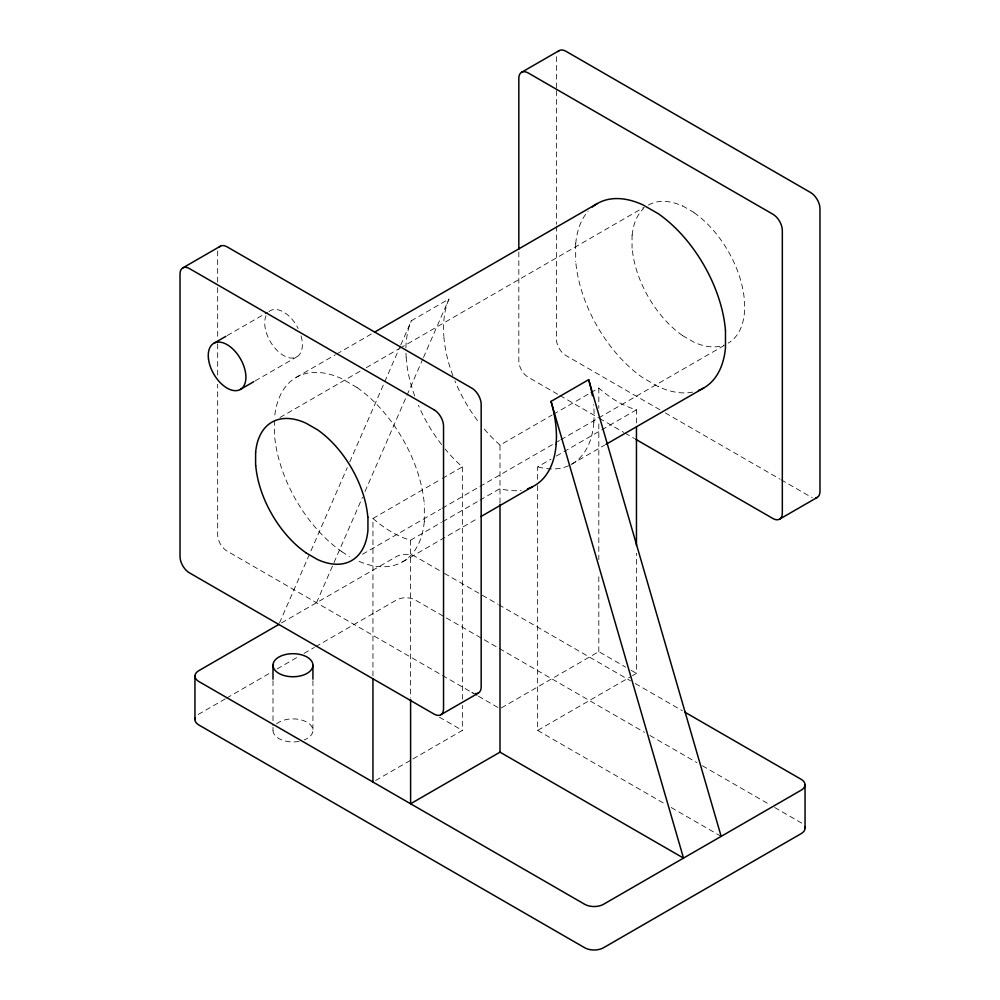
<?xml version="1.0" encoding="UTF-8"?>
<svg xmlns="http://www.w3.org/2000/svg" width="1000" height="1000" viewBox="0 0 1000 1000"><rect width="100%" height="100%" fill="white"/><g stroke="black" fill="none" stroke-linecap="round" stroke-linejoin="round"><path stroke-width="0.75" stroke-dasharray="5 3.75" d="M593.837 422.625L594.113 415.275A106.475 61.475 60 0 0 593.575 404.588M274.4 420.363L274.525 435.25A106.3 61.375 60 0 0 341.737 551.6M424.325 521.737L424.325 503.963M575.675 243.612L575.675 261.388M632.05 234.913L632.05 248.238M279.462 623.038L347.262 467.625M349.75 461.925L400.138 346.425M400.763 345L411.337 320.763L448.975 299.025A106.475 61.475 60 0 0 443.537 328.338L443.812 336.012M316.488 602.725L362.512 497.225M365 491.512L422.85 358.913M423.475 357.488L448.975 299.025M227.213 335.562L267.55 312.275M255.175 380.887L296.863 356.825M296.188 377.4L335.35 354.787M336.7 354.012L373.162 332.962M279.95 417.512L360.9 370.775M366.3 367.663L398.688 348.963M400.037 348.188L644.25 207.188M372.95 675.975L372.95 518.462L441 479.188M442.337 478.425L462.35 466.875A106.35 61.4 60 0 1 445.1 448.988M500 502.837L500 445.138L552.075 415.062M553.413 414.288L589.462 393.462M590.8 392.688L598.812 388.062A106.475 61.475 60 0 0 636.462 409.8L636.462 423.837M362.5 554.263L440.763 509.087M442.113 508.3L478.537 487.275M479.888 486.5L554.1 443.65M555.438 442.875L559.487 440.538M560.837 439.75L597.275 418.725M598.625 417.95L724.1 345.5M372.95 518.462A106.475 61.475 60 0 0 410.6 540.2L441.287 522.487M442.625 521.712L478.65 500.925M479.988 500.15L500 488.6A106.35 61.4 60 0 0 521.213 490.25M537.65 479.35L537.65 466.875L551 459.162M556.337 456.075L636.462 409.8M281.537 622.913L396.475 556.55A13.312 7.688 0 0 1 415.3 556.55L441.775 571.825M402.663 561.812L478.188 518.15M571.125 464.45L604.625 445.138M225.312 698.838L198.85 714.112A13.312 7.688 0 0 0 196.05 716.5M226.637 698.075L269.438 673.363M277.137 668.925L297.663 657.062M304.075 653.363L314.35 647.438M315.625 646.688L396.475 600.013A13.312 7.688 0 0 1 415.3 600.013L644.525 732.35M375.625 780.487L411.65 759.688M412.987 758.925L462.35 730.413L462.35 705.462M501.337 707.913L598.812 651.625L625.7 667.15M537.65 485.588L537.65 730.413L631.075 676.475M632.425 675.688L636.462 673.363L636.462 553.275M682.45 205.812L693.988 212.475M658.275 386.675L642.875 377.788A106.3 61.375 60 0 1 575.725 261.413M659.987 409.837L565.875 355.513A13.312 7.688 60 0 1 556.462 339.212L556.462 225.888M665.362 412.95L779.975 479.113M781.15 479.8L810.562 496.775A13.312 7.688 60 0 0 812.275 497.587M557.638 394.225L528.237 377.238A13.312 7.688 60 0 1 518.825 360.938L518.825 250.725M560 395.575L598.138 417.6M599.487 418.387L623.688 432.35M625.025 433.125L634.438 438.562M631.075 670.263L636.462 673.363M444.412 573.362L478.825 593.225M482.35 595.262L497.65 604.087M498.825 604.763L630.575 680.837M635.288 683.55L682.337 710.713M649.9 735.462L696.963 762.625M702.337 765.738L769.388 804.45M774.688 807.5L801.15 822.788A13.312 7.688 0 0 1 803.95 825.163M477.062 695.438L227.087 551.112A13.312 7.688 60 0 1 217.675 534.812L217.675 384.225M478.413 696.213L500 708.675M537.65 730.413L665.837 804.425M671.225 807.537L721.162 836.363M439.412 717.175L462.35 730.413M682.45 335.538L693.988 342.2A79.725 46.025 60 0 0 724.125 345.037M357.125 387.562L341.725 378.675A106.3 61.375 60 0 0 274.575 417.512M341.725 551.65L349.425 556.538M406 353.15L406.163 357.75M598.812 388.062L598.812 408.338M598.812 423.938L598.812 559.612M598.812 576.775L598.812 651.625M556.462 87.912L556.462 56.675A13.312 7.688 60 0 1 556.625 54.787M556.462 90.625L556.462 224.325M462.35 466.875L462.35 699.225M410.6 540.2L410.6 697.712M312.925 680.738L312.925 730.413M273 680.738L273 725.763M273 727.312L273 730.413M217.675 282.15L217.675 252.275A13.312 7.688 60 0 1 217.825 250.387M217.675 287.587L217.675 337.65M217.675 343.862L217.675 376.463M441.575 444.588A106.35 61.4 60 0 1 418.387 405.225M414.725 396.012A106.35 61.4 60 0 1 406.188 357.762M500.012 445.087A106.35 61.4 60 0 1 482.75 427.262M477.488 420.588A106.35 61.4 60 0 1 454.925 380.875M452.863 375.613A106.35 61.4 60 0 1 443.837 336.025M593.812 422.612A106.35 61.4 60 0 1 537.625 466.8M405.913 348A106.475 61.475 60 0 1 411.337 320.763M682.562 335.575A79.725 46.025 60 0 1 632.2 248.325M632.2 235.138A79.725 46.025 60 0 1 643.65 208.575M648.413 205.075A79.725 46.025 60 0 1 682.562 206.05M693.988 212.65A79.725 46.025 60 0 1 744.362 299.9L744.388 313.1A79.725 46.025 60 0 1 728.138 343.15M692.663 392.1A106.3 61.375 60 0 1 658.263 386.613M575.725 243.637A106.3 61.375 60 0 1 588.162 211.112M424.275 521.712A106.3 61.375 60 0 1 357.113 560.487M357.113 387.612A106.3 61.375 60 0 1 424.275 503.938M473.475 693.188A13.312 7.688 60 0 1 471.763 692.375M276.512 723.888A19.963 11.525 0 0 1 307.075 722.262A19.963 11.525 0 0 1 304.275 739.912M299.012 741.4A19.963 11.525 0 0 1 273.425 728.05M301.05 335.875A26.612 15.362 60 0 1 283.55 355.513A26.612 15.362 60 0 1 266.05 315.675M268.938 311.637A26.612 15.362 60 0 1 298.163 328.512"/><path stroke-width="1.5" d="M556.188 444.363L556.462 437.013A106.475 61.475 60 0 0 551.025 401.413L588.663 379.675L721.162 836.363M255.613 452.238L255.613 465.575M182.787 267.913L220.425 246.175M521.575 72.312L559.225 50.575M213.775 343.325L225.875 336.337M240.387 389.425L253.837 381.662M374.513 332.175L597.337 203.538M278.837 624.462L198.85 670.65A13.312 7.688 0 0 0 198.85 681.513L584.7 904.287A13.312 7.688 0 0 0 603.525 904.287L801.15 790.188A13.312 7.688 0 0 0 801.15 779.312L684.688 712.075M480.887 516.587L532.137 486.962M605.962 444.363L703.812 387.95M440.775 714.775L478.425 693.037M779.575 519.175L817.212 497.438M551.025 401.413L683.512 858.1L500 752.15L410.6 803.763L410.6 699.275M635.788 439.338L772.913 518.513A13.312 7.688 60 0 0 782.325 513.075L782.325 230.538A13.312 7.688 60 0 0 772.913 214.237L528.237 72.975A13.312 7.688 60 0 0 518.825 78.4L518.825 249.175M306.012 552.875L317.55 559.538A79.725 46.025 60 0 0 367.925 530.413L367.95 517.112M725.475 330.1L725.475 347.875A106.3 61.375 60 0 1 698.45 390.45M805.05 784.75L805.05 828.213M636.462 426.95L636.462 545.475M500 504.2L500 752.15M372.95 679.1L372.95 782.038M312.925 665.212A19.963 11.525 0 0 1 282.975 675.2A19.963 11.525 0 0 1 282.975 655.238A19.963 11.525 0 0 1 312.925 665.212L312.925 679.188M273 665.212L273 679.188M194.95 676.075L194.95 719.55M804.762 826.637A13.312 7.688 0 0 1 801.15 833.65L603.525 947.75A13.312 7.688 0 0 1 584.7 947.75L198.85 724.987A13.312 7.688 0 0 1 195.238 717.975M556.163 444.35A106.35 61.4 60 0 1 527.475 488.8M588.663 379.675A106.475 61.475 60 0 1 592.375 395.712M558 51.612A13.312 7.688 60 0 1 565.875 51.238L810.562 192.5A13.312 7.688 60 0 1 819.975 208.8L819.975 491.337A13.312 7.688 60 0 1 815.713 497.975M592.487 206.925A106.3 61.375 60 0 1 642.887 204.862L658.275 213.7A106.3 61.375 60 0 1 725.425 330.075M255.637 452.262A79.725 46.025 60 0 1 306.012 423.188L317.55 429.812A79.725 46.025 60 0 1 367.8 517.025M306.125 552.9A79.725 46.025 60 0 1 255.763 465.662M219.2 247.213A13.312 7.688 60 0 1 227.087 246.838L471.763 388.1A13.312 7.688 60 0 1 481.175 404.4L481.175 686.95A13.312 7.688 60 0 1 475.238 693.612M434.125 409.837L189.438 268.575A13.312 7.688 60 0 0 180.025 274L180.025 556.55A13.312 7.688 60 0 0 189.438 572.85L434.125 714.112A13.312 7.688 60 0 0 443.537 708.675L443.537 426.138A13.312 7.688 60 0 0 434.125 409.837M208.5 359.075A26.612 15.362 60 0 0 238.95 390.1A26.612 15.362 60 0 0 233.8 349.95A26.612 15.362 60 0 0 208.5 359.075"/></g></svg>
